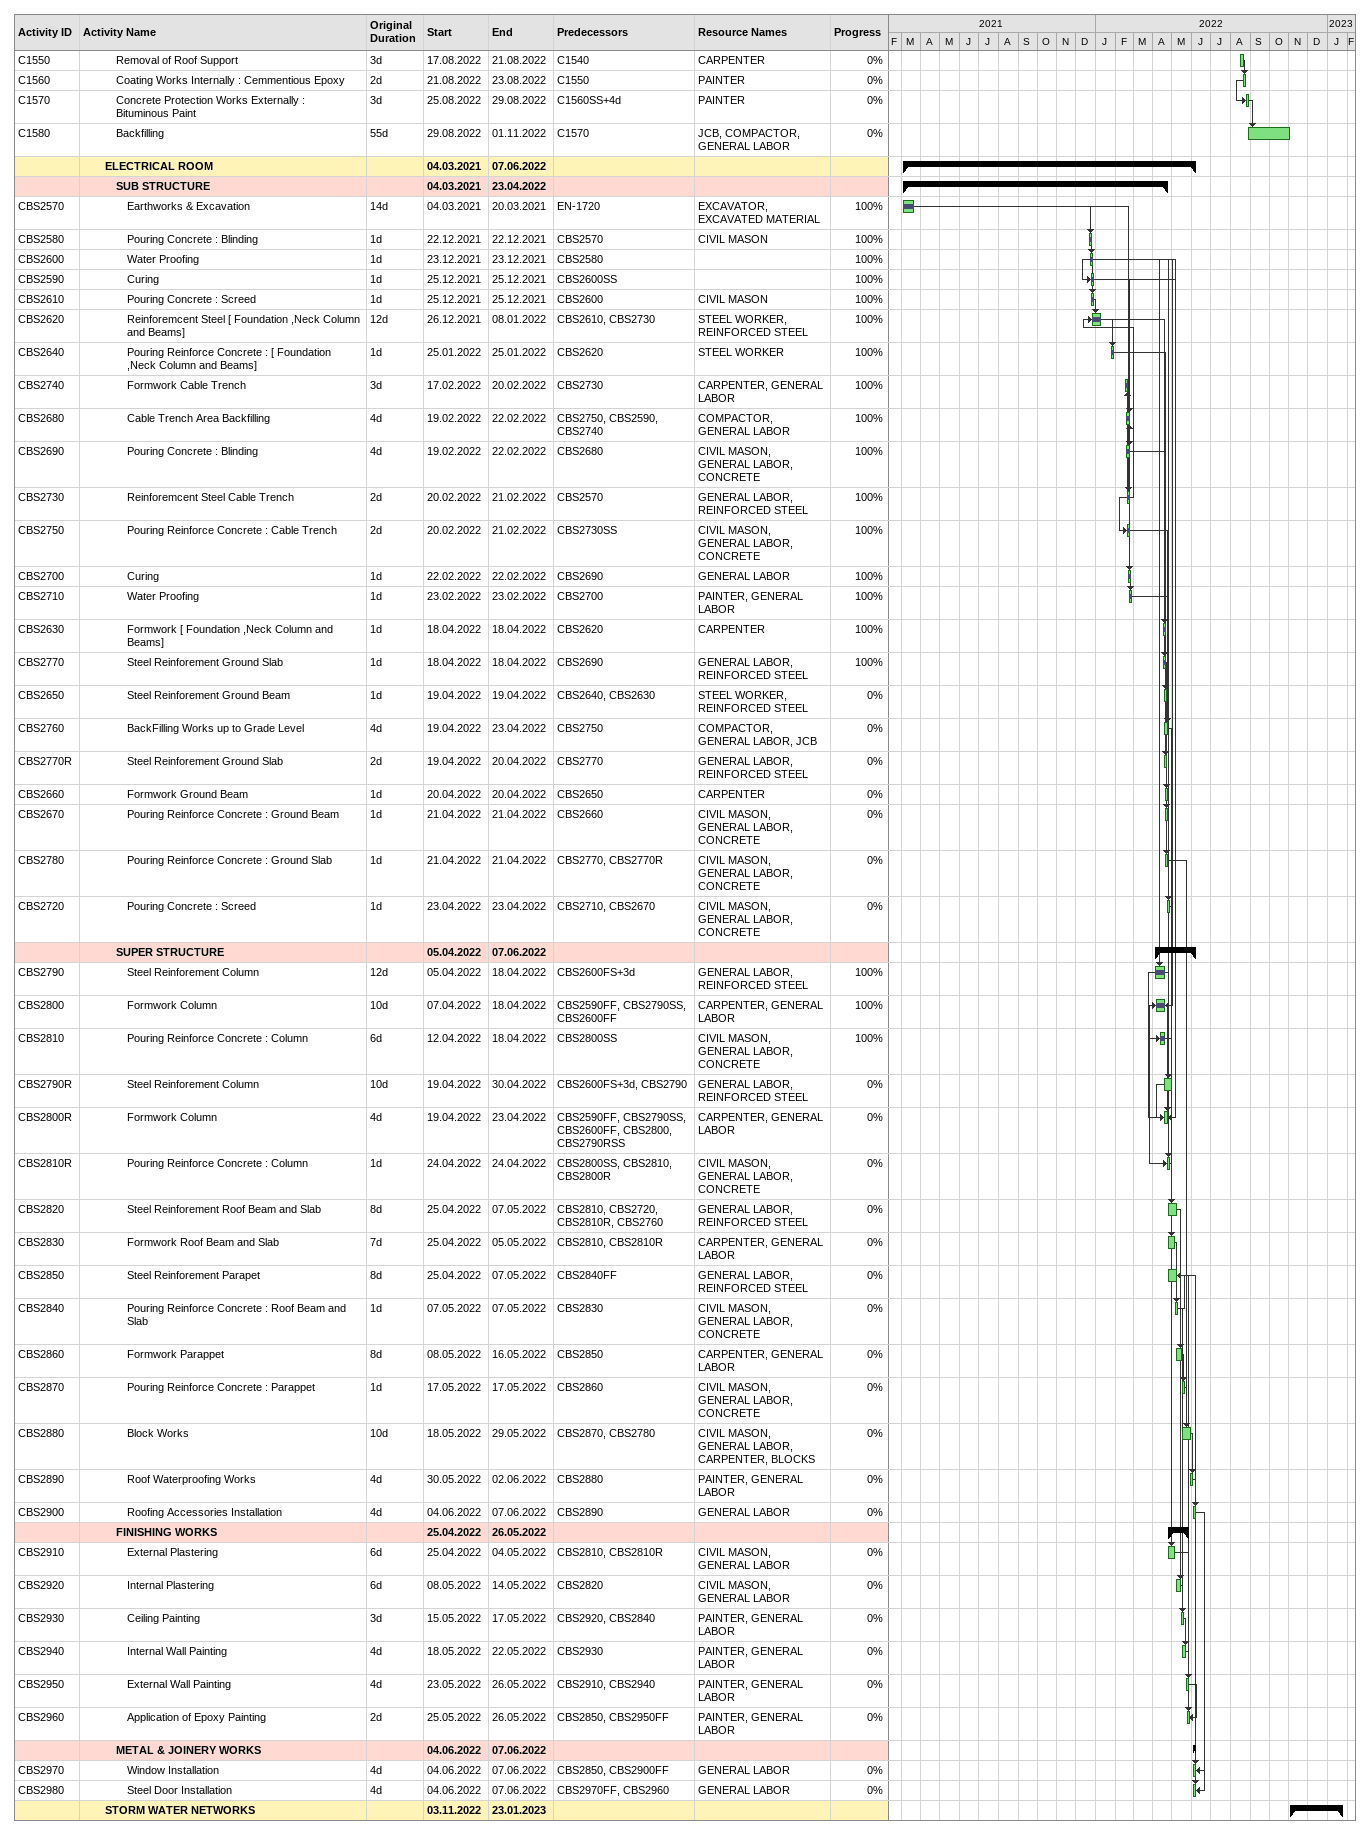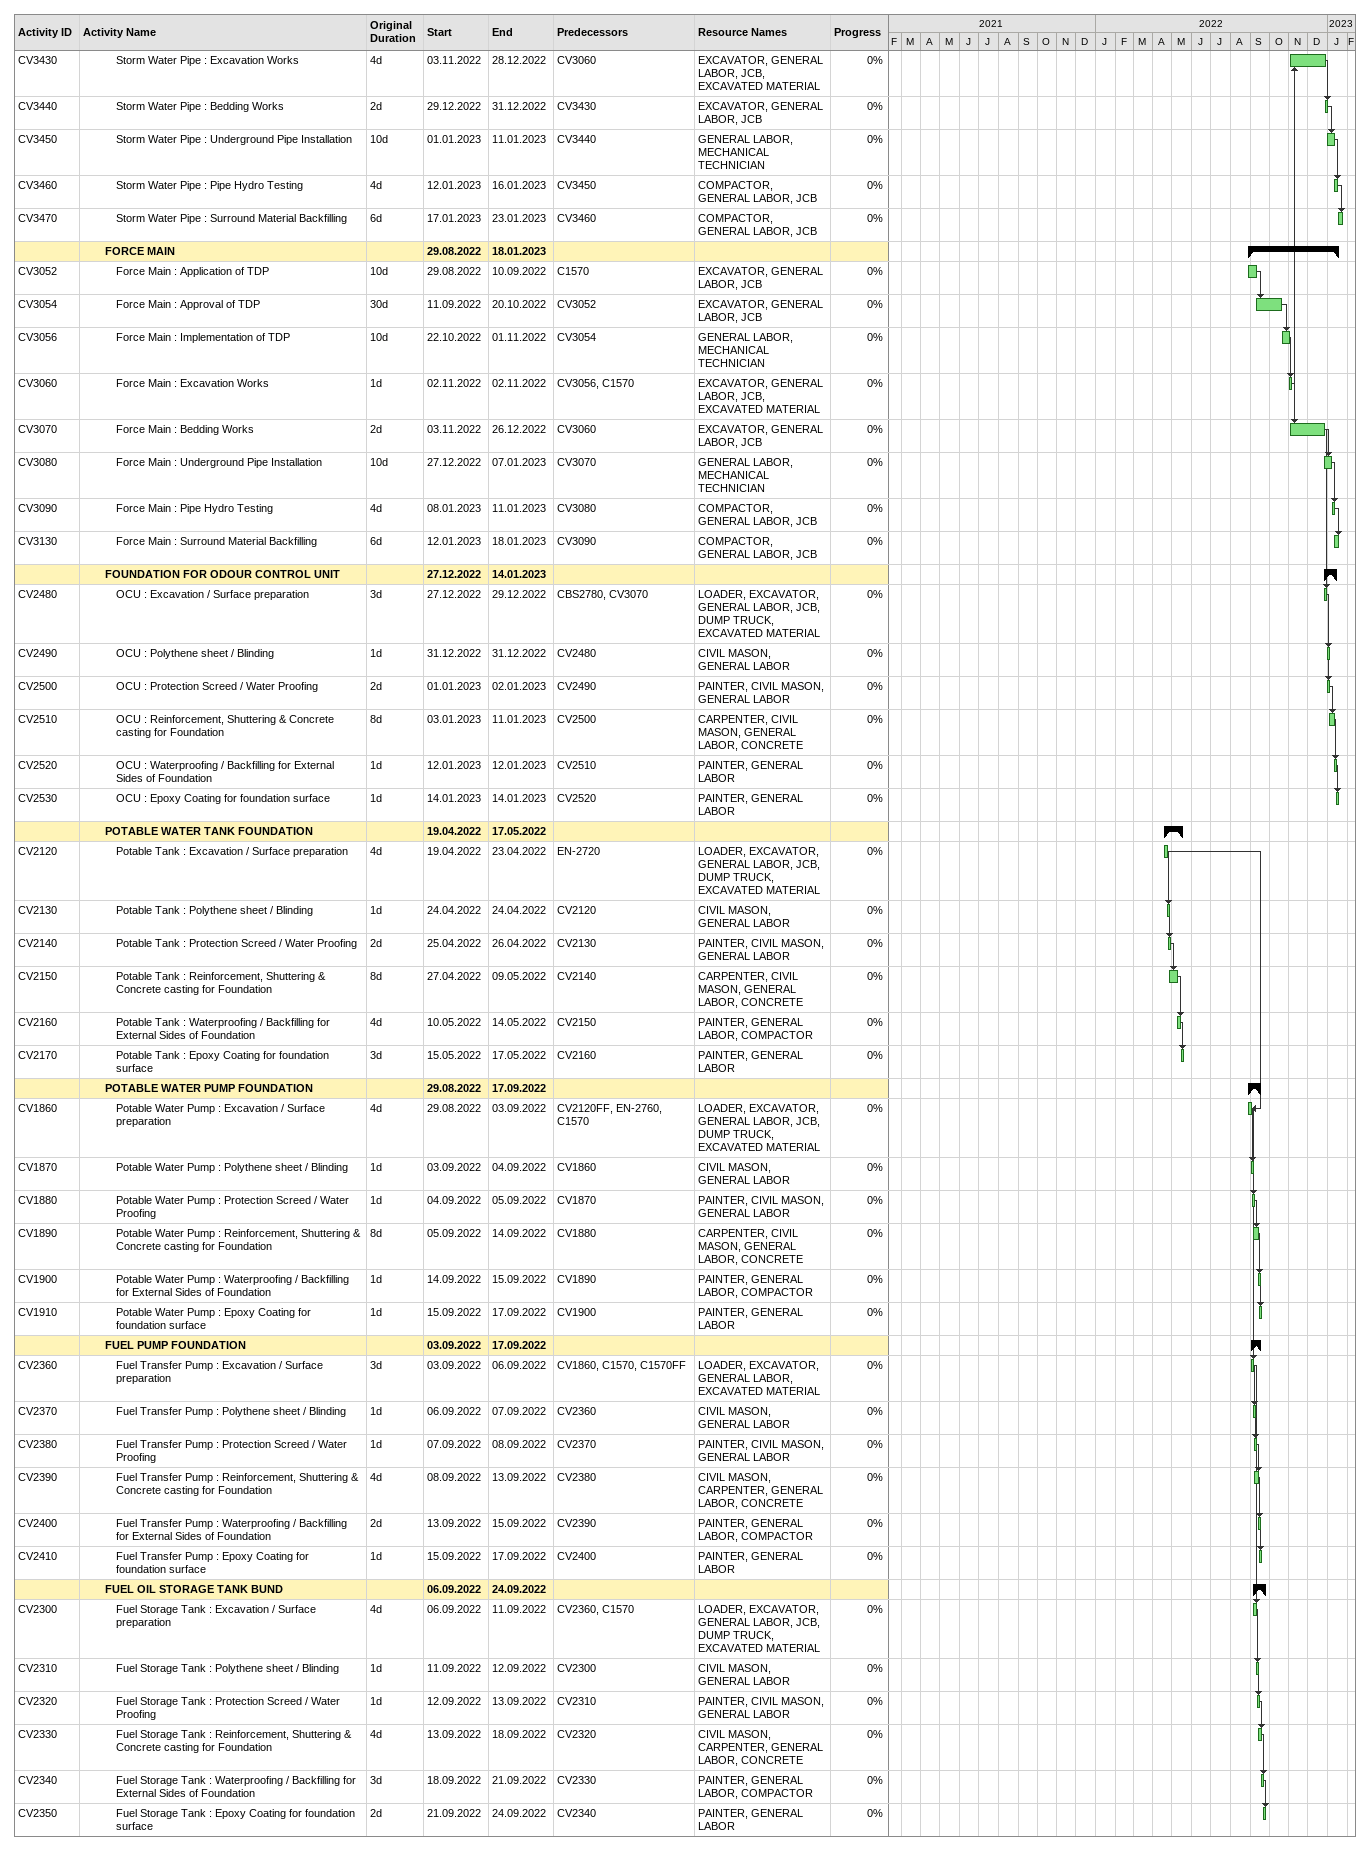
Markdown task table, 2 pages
| ID | Level | Task | Original duration | Start | Finish | Predecessors | Resources | % complete |
|---|---|---|---|---|---|---|---|---|
| C1550 | 4 | Removal of Roof Support | 3d | 2022-08-17 | 2022-08-21 | C1540 | CARPENTER | 0 |
| C1560 | 4 | Coating Works Internally : Cemmentious Epoxy | 2d | 2022-08-21 | 2022-08-23 | C1550 | PAINTER | 0 |
| C1570 | 4 | Concrete Protection Works Externally : Bituminous Paint | 3d | 2022-08-25 | 2022-08-29 | C1560SS+4d | PAINTER | 0 |
| C1580 | 4 | Backfilling | 55d | 2022-08-29 | 2022-11-01 | C1570 | JCB, COMPACTOR, GENERAL LABOR | 0 |
|  | 3 | **ELECTRICAL ROOM** |  | 2021-03-04 | 2022-06-07 |  |  |  |
|  | 4 | **SUB STRUCTURE** |  | 2021-03-04 | 2022-04-23 |  |  |  |
| CBS2570 | 5 | Earthworks & Excavation | 14d | 2021-03-04 | 2021-03-20 | EN-1720 | EXCAVATOR, EXCAVATED MATERIAL | 100 |
| CBS2580 | 5 | Pouring Concrete : Blinding | 1d | 2021-12-22 | 2021-12-22 | CBS2570 | CIVIL MASON | 100 |
| CBS2600 | 5 | Water Proofing | 1d | 2021-12-23 | 2021-12-23 | CBS2580 |  | 100 |
| CBS2590 | 5 | Curing | 1d | 2021-12-25 | 2021-12-25 | CBS2600SS |  | 100 |
| CBS2610 | 5 | Pouring Concrete : Screed | 1d | 2021-12-25 | 2021-12-25 | CBS2600 | CIVIL MASON | 100 |
| CBS2620 | 5 | Reinforemcent Steel [ Foundation ,Neck Column and Beams] | 12d | 2021-12-26 | 2022-01-08 | CBS2610, CBS2730 | STEEL WORKER, REINFORCED STEEL | 100 |
| CBS2640 | 5 | Pouring Reinforce Concrete : [ Foundation ,Neck Column and Beams] | 1d | 2022-01-25 | 2022-01-25 | CBS2620 | STEEL WORKER | 100 |
| CBS2740 | 5 | Formwork Cable Trench | 3d | 2022-02-17 | 2022-02-20 | CBS2730 | CARPENTER, GENERAL LABOR | 100 |
| CBS2680 | 5 | Cable Trench Area Backfilling | 4d | 2022-02-19 | 2022-02-22 | CBS2750, CBS2590, CBS2740 | COMPACTOR, GENERAL LABOR | 100 |
| CBS2690 | 5 | Pouring Concrete : Blinding | 4d | 2022-02-19 | 2022-02-22 | CBS2680 | CIVIL MASON, GENERAL LABOR, CONCRETE | 100 |
| CBS2730 | 5 | Reinforemcent Steel Cable Trench | 2d | 2022-02-20 | 2022-02-21 | CBS2570 | GENERAL LABOR, REINFORCED STEEL | 100 |
| CBS2750 | 5 | Pouring Reinforce Concrete : Cable Trench | 2d | 2022-02-20 | 2022-02-21 | CBS2730SS | CIVIL MASON, GENERAL LABOR, CONCRETE | 100 |
| CBS2700 | 5 | Curing | 1d | 2022-02-22 | 2022-02-22 | CBS2690 | GENERAL LABOR | 100 |
| CBS2710 | 5 | Water Proofing | 1d | 2022-02-23 | 2022-02-23 | CBS2700 | PAINTER, GENERAL LABOR | 100 |
| CBS2630 | 5 | Formwork [ Foundation ,Neck Column and Beams] | 1d | 2022-04-18 | 2022-04-18 | CBS2620 | CARPENTER | 100 |
| CBS2770 | 5 | Steel Reinforement Ground Slab | 1d | 2022-04-18 | 2022-04-18 | CBS2690 | GENERAL LABOR, REINFORCED STEEL | 100 |
| CBS2650 | 5 | Steel Reinforement Ground Beam | 1d | 2022-04-19 | 2022-04-19 | CBS2640, CBS2630 | STEEL WORKER, REINFORCED STEEL | 0 |
| CBS2760 | 5 | BackFilling Works up to Grade Level | 4d | 2022-04-19 | 2022-04-23 | CBS2750 | COMPACTOR, GENERAL LABOR, JCB | 0 |
| CBS2770R | 5 | Steel Reinforement Ground Slab | 2d | 2022-04-19 | 2022-04-20 | CBS2770 | GENERAL LABOR, REINFORCED STEEL | 0 |
| CBS2660 | 5 | Formwork Ground Beam | 1d | 2022-04-20 | 2022-04-20 | CBS2650 | CARPENTER | 0 |
| CBS2670 | 5 | Pouring Reinforce Concrete : Ground Beam | 1d | 2022-04-21 | 2022-04-21 | CBS2660 | CIVIL MASON, GENERAL LABOR, CONCRETE | 0 |
| CBS2780 | 5 | Pouring Reinforce Concrete : Ground Slab | 1d | 2022-04-21 | 2022-04-21 | CBS2770, CBS2770R | CIVIL MASON, GENERAL LABOR, CONCRETE | 0 |
| CBS2720 | 5 | Pouring Concrete : Screed | 1d | 2022-04-23 | 2022-04-23 | CBS2710, CBS2670 | CIVIL MASON, GENERAL LABOR, CONCRETE | 0 |
|  | 4 | **SUPER STRUCTURE** |  | 2022-04-05 | 2022-06-07 |  |  |  |
| CBS2790 | 5 | Steel Reinforement Column | 12d | 2022-04-05 | 2022-04-18 | CBS2600FS+3d | GENERAL LABOR, REINFORCED STEEL | 100 |
| CBS2800 | 5 | Formwork Column | 10d | 2022-04-07 | 2022-04-18 | CBS2590FF, CBS2790SS, CBS2600FF | CARPENTER, GENERAL LABOR | 100 |
| CBS2810 | 5 | Pouring Reinforce Concrete : Column | 6d | 2022-04-12 | 2022-04-18 | CBS2800SS | CIVIL MASON, GENERAL LABOR, CONCRETE | 100 |
| CBS2790R | 5 | Steel Reinforement Column | 10d | 2022-04-19 | 2022-04-30 | CBS2600FS+3d, CBS2790 | GENERAL LABOR, REINFORCED STEEL | 0 |
| CBS2800R | 5 | Formwork Column | 4d | 2022-04-19 | 2022-04-23 | CBS2590FF, CBS2790SS, CBS2600FF, CBS2800, CBS2790RSS | CARPENTER, GENERAL LABOR | 0 |
| CBS2810R | 5 | Pouring Reinforce Concrete : Column | 1d | 2022-04-24 | 2022-04-24 | CBS2800SS, CBS2810, CBS2800R | CIVIL MASON, GENERAL LABOR, CONCRETE | 0 |
| CBS2820 | 5 | Steel Reinforement Roof Beam and Slab | 8d | 2022-04-25 | 2022-05-07 | CBS2810, CBS2720, CBS2810R, CBS2760 | GENERAL LABOR, REINFORCED STEEL | 0 |
| CBS2830 | 5 | Formwork Roof Beam and Slab | 7d | 2022-04-25 | 2022-05-05 | CBS2810, CBS2810R | CARPENTER, GENERAL LABOR | 0 |
| CBS2850 | 5 | Steel Reinforement Parapet | 8d | 2022-04-25 | 2022-05-07 | CBS2840FF | GENERAL LABOR, REINFORCED STEEL | 0 |
| CBS2840 | 5 | Pouring Reinforce Concrete : Roof Beam and Slab | 1d | 2022-05-07 | 2022-05-07 | CBS2830 | CIVIL MASON, GENERAL LABOR, CONCRETE | 0 |
| CBS2860 | 5 | Formwork Parappet | 8d | 2022-05-08 | 2022-05-16 | CBS2850 | CARPENTER, GENERAL LABOR | 0 |
| CBS2870 | 5 | Pouring Reinforce Concrete : Parappet | 1d | 2022-05-17 | 2022-05-17 | CBS2860 | CIVIL MASON, GENERAL LABOR, CONCRETE | 0 |
| CBS2880 | 5 | Block Works | 10d | 2022-05-18 | 2022-05-29 | CBS2870, CBS2780 | CIVIL MASON, GENERAL LABOR, CARPENTER, BLOCKS | 0 |
| CBS2890 | 5 | Roof Waterproofing Works | 4d | 2022-05-30 | 2022-06-02 | CBS2880 | PAINTER, GENERAL LABOR | 0 |
| CBS2900 | 5 | Roofing Accessories Installation | 4d | 2022-06-04 | 2022-06-07 | CBS2890 | GENERAL LABOR | 0 |
|  | 4 | **FINISHING WORKS** |  | 2022-04-25 | 2022-05-26 |  |  |  |
| CBS2910 | 5 | External Plastering | 6d | 2022-04-25 | 2022-05-04 | CBS2810, CBS2810R | CIVIL MASON, GENERAL LABOR | 0 |
| CBS2920 | 5 | Internal Plastering | 6d | 2022-05-08 | 2022-05-14 | CBS2820 | CIVIL MASON, GENERAL LABOR | 0 |
| CBS2930 | 5 | Ceiling Painting | 3d | 2022-05-15 | 2022-05-17 | CBS2920, CBS2840 | PAINTER, GENERAL LABOR | 0 |
| CBS2940 | 5 | Internal Wall Painting | 4d | 2022-05-18 | 2022-05-22 | CBS2930 | PAINTER, GENERAL LABOR | 0 |
| CBS2950 | 5 | External Wall Painting | 4d | 2022-05-23 | 2022-05-26 | CBS2910, CBS2940 | PAINTER, GENERAL LABOR | 0 |
| CBS2960 | 5 | Application of Epoxy Painting | 2d | 2022-05-25 | 2022-05-26 | CBS2850, CBS2950FF | PAINTER, GENERAL LABOR | 0 |
|  | 4 | **METAL & JOINERY WORKS** |  | 2022-06-04 | 2022-06-07 |  |  |  |
| CBS2970 | 5 | Window Installation | 4d | 2022-06-04 | 2022-06-07 | CBS2850, CBS2900FF | GENERAL LABOR | 0 |
| CBS2980 | 5 | Steel Door Installation | 4d | 2022-06-04 | 2022-06-07 | CBS2970FF, CBS2960 | GENERAL LABOR | 0 |
|  | 3 | **STORM WATER NETWORKS** |  | 2022-11-03 | 2023-01-23 |  |  |  |
| CV3430 | 4 | Storm Water Pipe : Excavation Works | 4d | 2022-11-03 | 2022-12-28 | CV3060 | EXCAVATOR, GENERAL LABOR, JCB, EXCAVATED MATERIAL | 0 |
| CV3440 | 4 | Storm Water Pipe : Bedding Works | 2d | 2022-12-29 | 2022-12-31 | CV3430 | EXCAVATOR, GENERAL LABOR, JCB | 0 |
| CV3450 | 4 | Storm Water Pipe : Underground Pipe Installation | 10d | 2023-01-01 | 2023-01-11 | CV3440 | GENERAL LABOR, MECHANICAL TECHNICIAN | 0 |
| CV3460 | 4 | Storm Water Pipe : Pipe Hydro Testing | 4d | 2023-01-12 | 2023-01-16 | CV3450 | COMPACTOR, GENERAL LABOR, JCB | 0 |
| CV3470 | 4 | Storm Water Pipe : Surround Material Backfilling | 6d | 2023-01-17 | 2023-01-23 | CV3460 | COMPACTOR, GENERAL LABOR, JCB | 0 |
|  | 3 | **FORCE MAIN** |  | 2022-08-29 | 2023-01-18 |  |  |  |
| CV3052 | 4 | Force Main : Application of TDP | 10d | 2022-08-29 | 2022-09-10 | C1570 | EXCAVATOR, GENERAL LABOR, JCB | 0 |
| CV3054 | 4 | Force Main : Approval of TDP | 30d | 2022-09-11 | 2022-10-20 | CV3052 | EXCAVATOR, GENERAL LABOR, JCB | 0 |
| CV3056 | 4 | Force Main : Implementation of TDP | 10d | 2022-10-22 | 2022-11-01 | CV3054 | GENERAL LABOR, MECHANICAL TECHNICIAN | 0 |
| CV3060 | 4 | Force Main : Excavation Works | 1d | 2022-11-02 | 2022-11-02 | CV3056, C1570 | EXCAVATOR, GENERAL LABOR, JCB, EXCAVATED MATERIAL | 0 |
| CV3070 | 4 | Force Main : Bedding Works | 2d | 2022-11-03 | 2022-12-26 | CV3060 | EXCAVATOR, GENERAL LABOR, JCB | 0 |
| CV3080 | 4 | Force Main : Underground Pipe Installation | 10d | 2022-12-27 | 2023-01-07 | CV3070 | GENERAL LABOR, MECHANICAL TECHNICIAN | 0 |
| CV3090 | 4 | Force Main : Pipe Hydro Testing | 4d | 2023-01-08 | 2023-01-11 | CV3080 | COMPACTOR, GENERAL LABOR, JCB | 0 |
| CV3130 | 4 | Force Main : Surround Material Backfilling | 6d | 2023-01-12 | 2023-01-18 | CV3090 | COMPACTOR, GENERAL LABOR, JCB | 0 |
|  | 3 | **FOUNDATION FOR ODOUR CONTROL UNIT** |  | 2022-12-27 | 2023-01-14 |  |  |  |
| CV2480 | 4 | OCU : Excavation / Surface preparation | 3d | 2022-12-27 | 2022-12-29 | CBS2780, CV3070 | LOADER, EXCAVATOR, GENERAL LABOR, JCB, DUMP TRUCK, EXCAVATED MATERIAL | 0 |
| CV2490 | 4 | OCU : Polythene sheet / Blinding | 1d | 2022-12-31 | 2022-12-31 | CV2480 | CIVIL MASON, GENERAL LABOR | 0 |
| CV2500 | 4 | OCU : Protection Screed / Water Proofing | 2d | 2023-01-01 | 2023-01-02 | CV2490 | PAINTER, CIVIL MASON, GENERAL LABOR | 0 |
| CV2510 | 4 | OCU : Reinforcement, Shuttering & Concrete casting for Foundation | 8d | 2023-01-03 | 2023-01-11 | CV2500 | CARPENTER, CIVIL MASON, GENERAL LABOR, CONCRETE | 0 |
| CV2520 | 4 | OCU : Waterproofing / Backfilling for External Sides of Foundation | 1d | 2023-01-12 | 2023-01-12 | CV2510 | PAINTER, GENERAL LABOR | 0 |
| CV2530 | 4 | OCU : Epoxy Coating for foundation surface | 1d | 2023-01-14 | 2023-01-14 | CV2520 | PAINTER, GENERAL LABOR | 0 |
|  | 3 | **POTABLE WATER TANK FOUNDATION** |  | 2022-04-19 | 2022-05-17 |  |  |  |
| CV2120 | 4 | Potable Tank : Excavation / Surface preparation | 4d | 2022-04-19 | 2022-04-23 | EN-2720 | LOADER, EXCAVATOR, GENERAL LABOR, JCB, DUMP TRUCK, EXCAVATED MATERIAL | 0 |
| CV2130 | 4 | Potable Tank : Polythene sheet / Blinding | 1d | 2022-04-24 | 2022-04-24 | CV2120 | CIVIL MASON, GENERAL LABOR | 0 |
| CV2140 | 4 | Potable Tank : Protection Screed / Water Proofing | 2d | 2022-04-25 | 2022-04-26 | CV2130 | PAINTER, CIVIL MASON, GENERAL LABOR | 0 |
| CV2150 | 4 | Potable Tank : Reinforcement, Shuttering & Concrete casting for Foundation | 8d | 2022-04-27 | 2022-05-09 | CV2140 | CARPENTER, CIVIL MASON, GENERAL LABOR, CONCRETE | 0 |
| CV2160 | 4 | Potable Tank : Waterproofing / Backfilling for External Sides of Foundation | 4d | 2022-05-10 | 2022-05-14 | CV2150 | PAINTER, GENERAL LABOR, COMPACTOR | 0 |
| CV2170 | 4 | Potable Tank : Epoxy Coating for foundation surface | 3d | 2022-05-15 | 2022-05-17 | CV2160 | PAINTER, GENERAL LABOR | 0 |
|  | 3 | **POTABLE WATER PUMP FOUNDATION** |  | 2022-08-29 | 2022-09-17 |  |  |  |
| CV1860 | 4 | Potable Water Pump : Excavation / Surface preparation | 4d | 2022-08-29 | 2022-09-03 | CV2120FF, EN-2760, C1570 | LOADER, EXCAVATOR, GENERAL LABOR, JCB, DUMP TRUCK, EXCAVATED MATERIAL | 0 |
| CV1870 | 4 | Potable Water Pump : Polythene sheet / Blinding | 1d | 2022-09-03 | 2022-09-04 | CV1860 | CIVIL MASON, GENERAL LABOR | 0 |
| CV1880 | 4 | Potable Water Pump : Protection Screed / Water Proofing | 1d | 2022-09-04 | 2022-09-05 | CV1870 | PAINTER, CIVIL MASON, GENERAL LABOR | 0 |
| CV1890 | 4 | Potable Water Pump : Reinforcement, Shuttering & Concrete casting for Foundation | 8d | 2022-09-05 | 2022-09-14 | CV1880 | CARPENTER, CIVIL MASON, GENERAL LABOR, CONCRETE | 0 |
| CV1900 | 4 | Potable Water Pump : Waterproofing / Backfilling for External Sides of Foundation | 1d | 2022-09-14 | 2022-09-15 | CV1890 | PAINTER, GENERAL LABOR, COMPACTOR | 0 |
| CV1910 | 4 | Potable Water Pump : Epoxy Coating for foundation surface | 1d | 2022-09-15 | 2022-09-17 | CV1900 | PAINTER, GENERAL LABOR | 0 |
|  | 3 | **FUEL PUMP FOUNDATION** |  | 2022-09-03 | 2022-09-17 |  |  |  |
| CV2360 | 4 | Fuel Transfer Pump : Excavation / Surface preparation | 3d | 2022-09-03 | 2022-09-06 | CV1860, C1570, C1570FF | LOADER, EXCAVATOR, GENERAL LABOR, EXCAVATED MATERIAL | 0 |
| CV2370 | 4 | Fuel Transfer Pump : Polythene sheet / Blinding | 1d | 2022-09-06 | 2022-09-07 | CV2360 | CIVIL MASON, GENERAL LABOR | 0 |
| CV2380 | 4 | Fuel Transfer Pump : Protection Screed / Water Proofing | 1d | 2022-09-07 | 2022-09-08 | CV2370 | PAINTER, CIVIL MASON, GENERAL LABOR | 0 |
| CV2390 | 4 | Fuel Transfer Pump : Reinforcement, Shuttering & Concrete casting for Foundation | 4d | 2022-09-08 | 2022-09-13 | CV2380 | CIVIL MASON, CARPENTER, GENERAL LABOR, CONCRETE | 0 |
| CV2400 | 4 | Fuel Transfer Pump : Waterproofing / Backfilling for External Sides of Foundation | 2d | 2022-09-13 | 2022-09-15 | CV2390 | PAINTER, GENERAL LABOR, COMPACTOR | 0 |
| CV2410 | 4 | Fuel Transfer Pump : Epoxy Coating for foundation surface | 1d | 2022-09-15 | 2022-09-17 | CV2400 | PAINTER, GENERAL LABOR | 0 |
|  | 3 | **FUEL OIL STORAGE TANK BUND** |  | 2022-09-06 | 2022-09-24 |  |  |  |
| CV2300 | 4 | Fuel Storage Tank : Excavation / Surface preparation | 4d | 2022-09-06 | 2022-09-11 | CV2360, C1570 | LOADER, EXCAVATOR, GENERAL LABOR, JCB, DUMP TRUCK, EXCAVATED MATERIAL | 0 |
| CV2310 | 4 | Fuel Storage Tank : Polythene sheet / Blinding | 1d | 2022-09-11 | 2022-09-12 | CV2300 | CIVIL MASON, GENERAL LABOR | 0 |
| CV2320 | 4 | Fuel Storage Tank : Protection Screed / Water Proofing | 1d | 2022-09-12 | 2022-09-13 | CV2310 | PAINTER, CIVIL MASON, GENERAL LABOR | 0 |
| CV2330 | 4 | Fuel Storage Tank : Reinforcement, Shuttering & Concrete casting for Foundation | 4d | 2022-09-13 | 2022-09-18 | CV2320 | CIVIL MASON, CARPENTER, GENERAL LABOR, CONCRETE | 0 |
| CV2340 | 4 | Fuel Storage Tank : Waterproofing / Backfilling for External Sides of Foundation | 3d | 2022-09-18 | 2022-09-21 | CV2330 | PAINTER, GENERAL LABOR, COMPACTOR | 0 |
| CV2350 | 4 | Fuel Storage Tank : Epoxy Coating for foundation surface | 2d | 2022-09-21 | 2022-09-24 | CV2340 | PAINTER, GENERAL LABOR | 0 |
